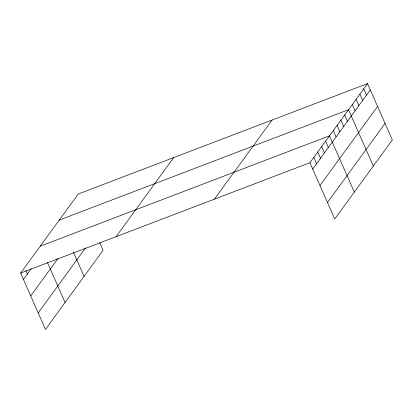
<?xml version="1.0" encoding="UTF-8"?>
<svg xmlns="http://www.w3.org/2000/svg" width="413" height="413" viewBox="0 0 413 413"><rect width="100%" height="100%" fill="white"/><g stroke="black" fill="none" stroke-linecap="round" stroke-linejoin="round"><path stroke-width="0.62" d="M99.709 242.637L103.085 250.293L45.482 329.378L20.65 273.076L78.253 193.991L367.518 83.622L392.35 139.924L334.747 219.009L309.915 162.707L367.518 83.622M23.438 279.394L31.269 268.641M30.712 295.889L57.903 258.564M38.208 312.884L85.445 248.037M116.105 236.654L173.708 157.57M214.455 199.128L272.059 120.044M312.703 169.025L370.306 89.941M319.977 185.52L377.58 106.435M327.473 202.515L385.076 123.43M59.245 220.088L348.51 109.719L373.342 166.021M40.237 246.184L329.497 135.815L354.333 192.122M20.65 273.076L309.915 162.707M363.714 88.841L366.501 95.16M359.914 94.061L362.702 100.38M356.109 99.28L358.897 105.599M352.31 104.499L355.097 110.818M344.705 114.938L347.493 121.257M340.906 120.157L343.693 126.476M337.101 125.376L339.889 131.695M333.301 130.596L336.089 136.915M325.583 141.194L328.371 147.513M321.665 146.574L324.453 152.893M317.747 151.948L320.534 158.272M313.834 157.327L316.616 163.646M73.442 252.281L84.076 276.395M47.438 262.523L65.068 302.492M25.833 270.572L27.356 274.015"/></g></svg>
